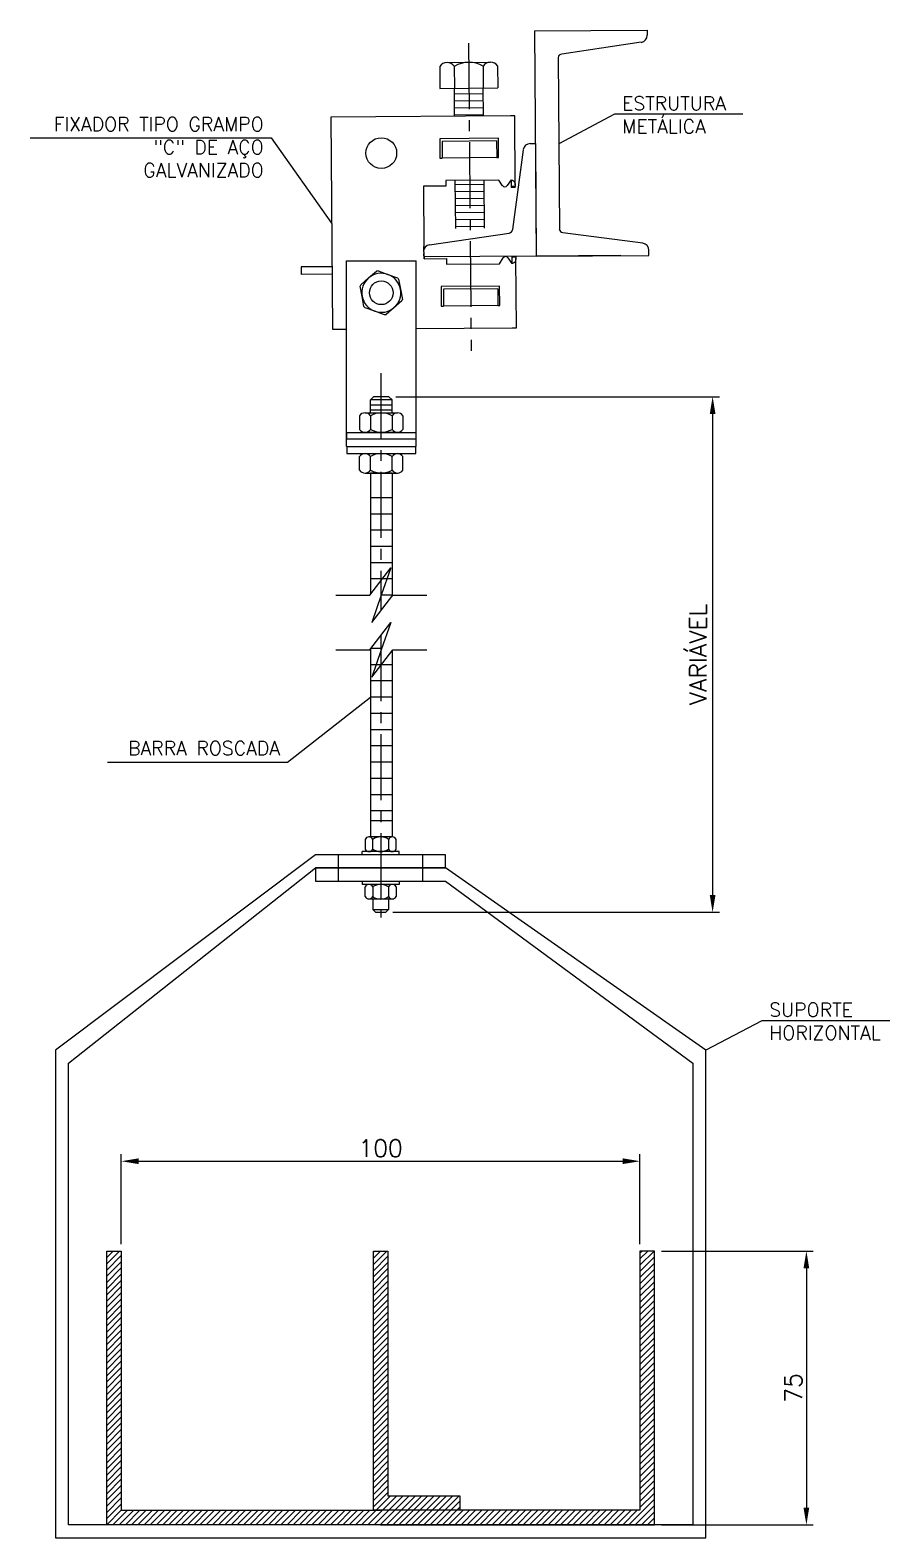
# Model space of a CAD drawing. Header units: millimetres. Extents: x 0 to 8410, y 0 to 5940.
# Drawn here: x 2401 to 3643, y 1422 to 3600 of the extents above; entities that cross this region are included whole.
import ezdxf

# ---------------------------------------------------------------- set-up
doc = ezdxf.new("R2010")
doc.units = ezdxf.units.MM
doc.header["$LTSCALE"] = 5
doc.header["$PDMODE"] = 35
doc.header["$PDSIZE"] = 10
doc.linetypes.add('CENTER2', pattern=[28.575, 19.05, -3.175, 3.175, -3.175])
for name, color, linetype in [('DP_TUBOS', 7, 'Continuous'), ('EC1', 7, 'CENTER2'), ('EHA', 7, 'Continuous'), ('EL3', 3, 'Continuous'), ('EL4', 4, 'Continuous'), ('ER80', 3, 'Continuous'), ('GSB', 7, 'Continuous')]:
    doc.layers.add(name, color=color, linetype=linetype)
doc.styles.add('R80', font='simplex.shx', dxfattribs={"height": 2})
doc.styles.add('ROMANS', font='ROMANS.SHX')
doc.dimstyles.new('SEG-S-01', dxfattribs={"dimscale": 10, "dimtxt": 2.5, "dimasz": 2.5, "dimexe": 1, "dimexo": 1, "dimtad": 1, "dimdec": 0, "dimtxsty": 'ROMANS', "dimcen": 2.5, "dimclrd": 7, "dimclre": 7, "dimclrt": 3, "dimadec": 0, "dimazin": 0, "dimtfac": 1, "dimtdec": 0, "dimtmove": 0, "dimatfit": 3, "dimfxl": 1.25, "dimarcsym": 0})

# ---------------------------------------------------------------- blocks, each defined once
blk = doc.blocks.new('RUP_H')
at = {"layer": 'GSB'}
for p, q in [((-1.19, 0), (0.97, 2.8)), ((0.97, 2.8), (0, 0)), ((-4.66, 0), (-1.19, 0)), ((-0.97, -2.8), (1.19, 0)), ((0, 0), (-0.97, -2.8)), ((1.19, 0), (4.66, 0))]:
    blk.add_line(p, q, dxfattribs=at)
blk = doc.blocks.new('*D111')
at = {"layer": 'Defpoints', "color": 0, "transparency": 16777216}
for p in [(3282.3, 1966.1), (2533, 1836.3), (3282.3, 1836.3)]:
    blk.add_point(p, dxfattribs=at)
at = {"layer": 'DP_TUBOS', "color": 7, "lineweight": -2, "transparency": 16777216}
for p, q in [((2533, 1846.3), (2533, 1976.1)), ((2558, 1966.1), (3257.3, 1966.1)), ((3282.3, 1846.3), (3282.3, 1976.1))]:
    blk.add_line(p, q, dxfattribs=at)
at = {"layer": 'DP_TUBOS', "color": 7, "transparency": 16777216}
for points in [[(2558, 1970.3), (2558, 1962), (2533, 1966.1)], [(3257.3, 1970.3), (3257.3, 1962), (3282.3, 1966.1)]]:
    blk.add_solid(points, dxfattribs=at)
at = {"layer": 'DP_TUBOS', "color": 3, "transparency": 16777216, "insert": (2907.6, 1984.9), "char_height": 25, "attachment_point": 5, "style": 'ROMANS'}
blk.add_mtext('100', dxfattribs=at)
blk = doc.blocks.new('*D112')
at = {"layer": 'Defpoints', "color": 0, "transparency": 16777216}
for p in [(3303.3, 1836.3), (3303.3, 1440.7), (3522.7, 1440.7)]:
    blk.add_point(p, dxfattribs=at)
at = {"layer": 'DP_TUBOS', "color": 7, "lineweight": -2, "transparency": 16777216}
for p, q in [((3313.3, 1836.3), (3532.7, 1836.3)), ((3522.7, 1811.3), (3522.7, 1465.7)), ((3313.3, 1440.7), (3532.7, 1440.7))]:
    blk.add_line(p, q, dxfattribs=at)
at = {"layer": 'DP_TUBOS', "color": 7, "transparency": 16777216}
for points in [[(3518.5, 1811.3), (3526.8, 1811.3), (3522.7, 1836.3)], [(3518.5, 1465.7), (3526.8, 1465.7), (3522.7, 1440.7)]]:
    blk.add_solid(points, dxfattribs=at)
at = {"layer": 'DP_TUBOS', "color": 3, "transparency": 16777216, "insert": (3503.9, 1638.5), "char_height": 25, "attachment_point": 5, "rotation": 90, "style": 'ROMANS'}
blk.add_mtext('75', dxfattribs=at)
blk = doc.blocks.new('*D113')
at = {"layer": 'Defpoints', "color": 0, "transparency": 16777216}
for p in [(2919.7, 3070.8), (2915.4, 2325.8), (3387.2, 2325.8)]:
    blk.add_point(p, dxfattribs=at)
at = {"layer": 'DP_TUBOS', "color": 7, "lineweight": -2, "transparency": 16777216}
for p, q in [((2929.7, 3070.8), (3397.2, 3070.8)), ((3387.2, 3045.8), (3387.2, 2350.8)), ((2925.4, 2325.8), (3397.2, 2325.8))]:
    blk.add_line(p, q, dxfattribs=at)
at = {"layer": 'DP_TUBOS', "color": 7, "transparency": 16777216}
for points in [[(3383.1, 3045.8), (3391.4, 3045.8), (3387.2, 3070.8)], [(3383.1, 2350.8), (3391.4, 2350.8), (3387.2, 2325.8)]]:
    blk.add_solid(points, dxfattribs=at)
at = {"layer": 'DP_TUBOS', "color": 3, "transparency": 16777216, "insert": (3366.1, 2698.3), "char_height": 25, "attachment_point": 5, "rotation": 90, "style": 'ROMANS'}
blk.add_mtext('VARIÁVEL', dxfattribs=at)

msp = doc.modelspace()

# ---------------------------------------------------------------- hatches: boundary and pattern name
at = {"layer": 'EHA'}
h = msp.add_hatch(dxfattribs=at)
h.set_pattern_fill('ANSI31', color=256, scale=2)
h.set_pattern_definition([(45, (-4732.3984, -828.6375), (-4.490128, 4.490128), [])])
h.paths.add_polyline_path([(3282.3, 1440.7), (3303.3, 1440.7), (3303.3, 1836.3), (3282.3, 1836.3), (3282.3, 1461.7), (2907.6, 1461.7), (2897.2, 1461.7), (2533, 1461.7), (2533, 1836.3), (2512, 1836.3), (2512, 1440.7), (2533, 1440.7), (2907.6, 1440.7)])
h.paths.add_polyline_path([(2918.1, 1482.6), (2918.1, 1836.3), (2897.2, 1836.3), (2897.2, 1461.7), (2918.1, 1461.7), (3022.3, 1461.7), (3022.3, 1482.6)], flags=17)

# ---------------------------------------------------------------- linework, layer by layer
for points in [[(3430.7, 3478.8), (3245.7, 3478.8), (3165, 3436.4)], [(2401.4, 3444.6), (2749.6, 3444.6), (2836.9, 3321.4)], [(2513.3, 2542.8), (2773.1, 2542.8), (2893, 2636.5)], [(3643.2, 2169), (3458.2, 2169), (3377.5, 2126.7)]]:
    msp.add_lwpolyline(points)
at = {"layer": 'EC1'}
for p, q in [((3034.6, 3581.4), (3038.4, 3137.2)), ((2907.8, 3104.9), (2907.8, 2761.2)), ((2907.8, 2725.9), (2907.8, 2318.3))]:
    msp.add_line(p, q, dxfattribs=at)
at = {"layer": 'EL3'}
for p, q in [((3130.1, 3599.3), (3292.8, 3600.4)), ((3130.1, 3599.3), (3132.4, 3273.9)), ((3292.8, 3600.4), (3292.9, 3593)), ((3284.2, 3582.9), (3169.2, 3565.9)), ((3003.5, 3553.7), (3066.1, 3554.2)), ((3164.1, 3560.7), (3165.9, 3312.2)), ((2993.2, 3548), (2993.4, 3516.2)), ((3014, 3548.2), (3014.3, 3516.4)), ((3055.7, 3548.5), (3056, 3516.8)), ((3076.6, 3548.7), (3076.9, 3516.9)), ((2993.4, 3516.2), (3076.9, 3516.9)), ((3014.6, 3476.1), (3014.3, 3516.7)), ((3056.1, 3508.2), (3014.4, 3507.8)), ((3056.4, 3476.4), (3056, 3517.1)), ((3056.2, 3498.1), (3014.5, 3497.7)), ((3056.3, 3488), (3014.5, 3487.7)), ((3095.2, 3476.8), (2835.6, 3474.5)), ((2835.6, 3474.5), (2838.3, 3168.2)), ((3056.4, 3477.9), (3014.6, 3477.6)), ((3101.3, 3476.8), (3095.2, 3476.8)), ((3102.1, 3376.8), (3101.3, 3476.8)), ((3077.7, 3444.4), (2993.1, 3443.6)), ((2993.1, 3443.6), (2993.3, 3415.4)), ((3078, 3416.2), (3077.7, 3444.4)), ((3075.1, 3440.3), (2996.5, 3439.7)), ((2996.5, 3439.7), (2996.7, 3415.5)), ((3075.1, 3440.3), (3075.3, 3416.2)), ((3098.4, 3312.5), (3113.8, 3427.7)), ((3123.8, 3436.5), (3131.2, 3436.6)), ((3131.2, 3436.6), (3132.4, 3273.9)), ((2993.3, 3415.4), (2996.7, 3415.5)), ((3075.3, 3416.2), (2996.7, 3415.5)), ((3075.3, 3416.2), (3078, 3416.2)), ((3078.3, 3383.9), (3001.7, 3383.3)), ((3001.7, 3383.3), (3001.7, 3375.2)), ((3016.1, 3313.7), (3015.5, 3383.4)), ((3057.2, 3377.2), (3015.5, 3376.8)), ((3057.8, 3314.1), (3057.2, 3383.7)), ((3083.9, 3375.7), (3078.3, 3383.9)), ((3096, 3384.1), (3090.6, 3375.8)), ((3096, 3384.1), (3096.1, 3374.6)), ((3102.1, 3376.8), (3102.2, 3374.6)), ((3001.7, 3375.2), (2969.5, 3374.9)), ((2969.5, 3374.9), (2970.2, 3287.7)), ((3057.3, 3367.1), (3015.6, 3366.7)), ((3057.4, 3357), (3015.7, 3356.7)), ((3102.2, 3374.6), (3096.1, 3374.6)), ((3096.1, 3374.6), (3096.1, 3373.1)), ((3102.2, 3373.2), (3096.1, 3373.1)), ((3102.2, 3373.1), (3096.1, 3373.1)), ((3096.1, 3373.1), (3096.1, 3373.1)), ((3102.2, 3373.2), (3102.2, 3374.6)), ((3102.2, 3373.1), (3102.2, 3373.2)), ((3057.5, 3346.9), (3015.8, 3346.6)), ((3057.6, 3336.9), (3015.9, 3336.5)), ((3057.7, 3326.8), (3015.9, 3326.4)), ((3057.7, 3316.7), (3016, 3316.3)), ((2978.3, 3290.3), (3093.3, 3307.3)), ((3286.2, 3292.4), (3171, 3307.8)), ((3132.4, 3273.9), (2969.7, 3272.7)), ((2970.4, 3273), (2970.2, 3287.7)), ((2970.4, 3270.1), (2970.3, 3277.5)), ((2970.4, 3273), (2970.4, 3273)), ((2970.4, 3273), (2970.4, 3270.1)), ((2970.4, 3270.1), (3002.6, 3270.4)), ((3002.6, 3270.4), (3002.7, 3262.3)), ((3079.3, 3263), (3084.8, 3271.3)), ((3091.5, 3271.3), (3097.1, 3263.1)), ((3097, 3274.1), (3097, 3272.7)), ((3097, 3272.7), (3103, 3272.7)), ((3097, 3272.7), (3097.1, 3263.1)), ((3103, 3272.7), (3103, 3274.1)), ((3103, 3272.7), (3103.1, 3270.5)), ((3103.9, 3170.5), (3103.1, 3270.5)), ((3132.4, 3273.9), (3295.1, 3275)), ((3254.4, 3274.7), (3132.4, 3273.9)), ((3295.1, 3275), (3295, 3282.4)), ((2837.5, 3258.6), (2793, 3258.2)), ((2793, 3258.2), (2793.1, 3247.4)), ((2837.6, 3247.7), (2793.1, 3247.4)), ((2858.2, 2999), (2858.2, 3267.1)), ((2858.2, 3267.1), (2959, 3267.1)), ((2890.3, 3242.4), (2901.7, 3252.1)), ((2903.9, 3252.5), (2918, 3247.5)), ((2918, 3247.5), (2932.1, 3242.5)), ((2959, 2999), (2959, 3267.1)), ((3002.7, 3262.3), (3079.3, 3263)), ((2880.9, 3215.8), (2878.1, 3230.4)), ((2878.9, 3232.6), (2890.3, 3242.4)), ((2933.6, 3240.7), (2936.4, 3226)), ((2936.4, 3226), (2939.1, 3211.3)), ((3079.6, 3230.7), (2994.9, 3230)), ((2994.9, 3230), (2995.2, 3201.8)), ((3077, 3226.7), (2998.4, 3226)), ((2998.4, 3226), (2998.6, 3201.8)), ((3077, 3226.7), (3077.2, 3202.5)), ((3079.8, 3202.5), (3079.6, 3230.7)), ((2883.6, 3201.1), (2880.9, 3215.8)), ((2938.3, 3209.1), (2926.9, 3199.4)), ((3077.2, 3202.5), (2998.6, 3201.8)), ((3077.2, 3202.5), (3079.8, 3202.5)), ((2899.2, 3194.3), (2885.1, 3199.3)), ((2913.3, 3189.3), (2899.2, 3194.3)), ((2926.9, 3199.4), (2915.6, 3189.7)), ((2995.2, 3201.8), (2998.6, 3201.8)), ((2838.3, 3168.2), (2858.2, 3168.4)), ((2959, 3169.2), (3097.9, 3170.4)), ((3097.9, 3170.4), (3103.9, 3170.5)), ((2897.5, 3070.8), (2893, 3066.2)), ((2924.3, 3066.2), (2893, 3066.2)), ((2893, 3047.4), (2893, 3066.2)), ((2924.3, 3058.7), (2893, 3058.7)), ((2924.3, 3051.1), (2893, 3051.1)), ((2919.7, 3070.8), (2897.5, 3070.8)), ((2919.7, 3070.8), (2924.3, 3066.2)), ((2924.3, 3047.4), (2924.3, 3066.2)), ((2877.3, 3043.2), (2877.3, 3023.6)), ((2885.1, 3047.4), (2932.1, 3047.4)), ((2893, 3043.2), (2893, 3023.6)), ((2924.3, 3043.2), (2924.3, 3023.6)), ((2939.9, 3043.2), (2939.9, 3023.6)), ((2885.1, 3019.4), (2932.1, 3019.4)), ((2858.2, 2999), (2959, 2999)), ((2885.1, 2988.5), (2932.1, 2988.5)), ((2877.3, 2964.7), (2877.3, 2984.3)), ((2893, 2964.7), (2893, 2984.3)), ((2924.3, 2964.7), (2924.3, 2984.3)), ((2939.9, 2964.7), (2939.9, 2984.3)), ((2885.1, 2960.5), (2932.1, 2960.5)), ((2893, 2960.3), (2893, 2785.4)), ((2924.3, 2960.3), (2893, 2960.3)), ((2924.3, 2960.3), (2924.3, 2782.5)), ((2924.3, 2924.8), (2893, 2924.8)), ((2924.3, 2901.3), (2893, 2901.3)), ((2924.3, 2877.8), (2893, 2877.8)), ((2924.3, 2854.4), (2893, 2854.4)), ((2924.3, 2830.9), (2893, 2830.9)), ((2924.3, 2807.4), (2893, 2807.4)), ((2924.3, 2783.9), (2908.6, 2783.9)), ((2909.2, 2706.9), (2893, 2706.9)), ((2893, 2706.6), (2893, 2434.6)), ((2924.3, 2703.8), (2924.3, 2434.6)), ((2924.3, 2683.4), (2893, 2683.4)), ((2924.3, 2660), (2893, 2660)), ((2924.3, 2636.5), (2893, 2636.5)), ((2924.3, 2613), (2893, 2613)), ((2924.3, 2589.5), (2893, 2589.5)), ((2924.3, 2566.1), (2893, 2566.1)), ((2924.3, 2542.6), (2893, 2542.6)), ((2924.3, 2519.1), (2893, 2519.1)), ((2924.3, 2495.7), (2893, 2495.7)), ((2924.3, 2472.2), (2893, 2472.2)), ((2924.3, 2458.1), (2893, 2458.1)), ((2885.2, 2431.1), (2885.2, 2417.2)), ((2924.8, 2434.6), (2890.5, 2434.6)), ((2896.5, 2417.1), (2896.5, 2431.2)), ((2919.3, 2416.9), (2919.3, 2431.4)), ((2930.2, 2417.2), (2930.2, 2431.1)), ((2881, 2408.6), (2881, 2413.7)), ((2934.4, 2413.7), (2881, 2413.7)), ((2934.4, 2408.6), (2934.4, 2413.7)), ((2880.9, 2371), (2880.9, 2366)), ((2934.4, 2366), (2880.9, 2366)), ((2885.1, 2348.5), (2885.1, 2362.4)), ((2896.4, 2362.5), (2896.4, 2348.4)), ((2919.2, 2362.7), (2919.2, 2348.2)), ((2930.2, 2362.4), (2930.2, 2348.5)), ((2934.4, 2371), (2934.4, 2366)), ((2924.8, 2345), (2890.4, 2345)), ((2896.4, 2345), (2896.4, 2329.7)), ((2919.2, 2345), (2919.2, 2329.7)), ((2896.4, 2329.7), (2919.2, 2329.7)), ((2896.4, 2329.7), (2900.2, 2325.8)), ((2900.2, 2325.8), (2915.4, 2325.8)), ((2915.4, 2325.8), (2919.2, 2329.7))]:
    msp.add_line(p, q, dxfattribs=at)
at = {"layer": 'EL3', "flags": 128}
for points in [[(3096, 3384.1), (3097.2, 3383.9), (3098.3, 3383.5), (3099.4, 3382.9), (3100.3, 3382), (3101.1, 3380.9), (3101.7, 3379.6), (3102, 3378.3), (3102.1, 3376.8)], [(3103.1, 3270.5), (3103, 3269.2), (3102.7, 3268), (3102.3, 3266.8), (3101.7, 3265.8), (3101, 3264.9), (3100.1, 3264.1), (3099.1, 3263.6), (3098.1, 3263.3), (3097.1, 3263.1)]]:
    msp.add_lwpolyline(points, dxfattribs=at)
at = {"layer": 'EL3'}
for points in [[(2958.3, 3019.2), (2958.3, 3009.3), (2858.9, 3009.3), (2858.9, 3019.2), (2958.3, 3019.2)], [(2958.3, 2988.5), (2958.3, 2998.5), (2858.9, 2998.5), (2858.9, 2988.5), (2958.3, 2988.5)]]:
    msp.add_lwpolyline(points, dxfattribs=at)
for centre, radius in [((2908.6, 3422.8), 22.2), ((2908.6, 3220.9), 17.1)]:
    msp.add_circle(centre, radius, dxfattribs=at)
for centre, radius, start, end in [((3282.7, 3592.9), 10.2, 278.398, 0.398), ((3003.7, 3541.2), 12.5, 34.123, 146.8702), ((3035.2, 3512.2), 41.7, 60.4966, 120.4966), ((3066.2, 3541.7), 12.5, 34.123, 146.8702), ((3170.1, 3559.9), 6.1, 98.398, 172.398), ((3123.9, 3426.4), 10.2, 90.398, 172.398), ((3087.2, 3378), 4.03, 214.3927, 326.6005), ((3092.4, 3313.3), 6.1, 278.398, 352.398), ((3171.8, 3313.9), 6.1, 188.398, 262.398), ((2979.8, 3280.3), 10.2, 98.398, 180.398), ((3284.9, 3282.4), 10.2, 0.398, 82.398), ((3088.1, 3269.1), 4.03, 34.3927, 146.6005), ((2908.6, 3220.9), 28.2, 70.4966, 130.4966), ((2908.6, 3220.9), 31.9, 98.4064, 102.5868), ((2908.6, 3220.9), 28.2, 10.4966, 70.4966), ((2908.6, 3220.9), 31.9, 158.4064, 162.5868), ((2908.6, 3220.9), 28.2, 130.4966, 190.4966), ((2908.6, 3220.9), 28.2, 310.4966, 10.4966), ((2908.6, 3220.9), 31.9, 38.4064, 42.5868), ((2908.6, 3220.9), 28.2, 190.4966, 250.4966), ((2908.6, 3220.9), 31.9, 338.4064, 342.5868), ((2908.6, 3220.9), 31.9, 218.4064, 222.5868), ((2908.6, 3220.9), 28.2, 250.4966, 310.4966), ((2908.6, 3220.9), 31.9, 278.4064, 282.5868), ((2885.1, 3038), 9.39, 33.6264, 146.3736), ((2908.6, 3016.1), 31.3, 60, 120), ((2932.1, 3038), 9.39, 33.6264, 146.3736), ((2885.1, 3028.8), 9.39, 213.6264, 326.3736), ((2908.6, 3050.7), 31.3, 240, 300), ((2932.1, 3028.8), 9.39, 213.6264, 326.3736), ((2885.1, 2979.1), 9.39, 33.6264, 146.3736), ((2908.6, 2957.3), 31.3, 60, 120), ((2932.1, 2979.1), 9.39, 33.6264, 146.3736), ((2885.1, 2969.9), 9.39, 213.6264, 326.3736), ((2908.6, 2991.8), 31.3, 240, 300), ((2932.1, 2969.9), 9.39, 213.6264, 326.3736), ((2890.7, 2428.6), 6.09, 24.3986, 155.6014), ((2907.7, 2414.6), 20.1, 55.2735, 124.7265), ((2924.7, 2428.6), 6.09, 24.4378, 155.5622), ((2890.7, 2419.7), 6.09, 204.3986, 335.6014), ((2907.7, 2433.7), 20.1, 235.2735, 304.7265), ((2924.7, 2419.7), 6.09, 204.4378, 335.5622), ((2890.7, 2359.9), 6.09, 24.3986, 155.6014), ((2907.6, 2345.9), 20.1, 55.2735, 124.7265), ((2924.6, 2359.9), 6.09, 24.4378, 155.5622), ((2890.7, 2351.1), 6.09, 204.3986, 335.6014), ((2907.6, 2365), 20.1, 235.2735, 304.7265), ((2924.6, 2351.1), 6.09, 204.4378, 335.5622)]:
    msp.add_arc(centre, radius, start, end, dxfattribs=at)
at = {"layer": 'EL4', "extrusion": (2.28848e-17, 1, 0)}
for p, q in [((2813.7, 2408.6), (2437.8, 2126.7)), ((3001.6, 2408.6), (2813.7, 2408.6)), ((2846.6, 2389.8), (2846.6, 2408.6)), ((2968.7, 2389.8), (2968.7, 2408.6)), ((3001.6, 2389.8), (3001.6, 2408.6)), ((2456.6, 2107.9), (2813.7, 2389.8)), ((3001.6, 2389.8), (2813.7, 2389.8)), ((2813.7, 2389.8), (2813.7, 2371)), ((2813.7, 2389.8), (3001.6, 2389.8)), ((2846.6, 2371), (2846.6, 2389.8)), ((2968.7, 2371), (2968.7, 2389.8)), ((3377.5, 2126.7), (3001.6, 2389.8)), ((2813.7, 2371), (3001.6, 2371)), ((3001.6, 2371), (3358.7, 2107.9)), ((2437.8, 2126.7), (2437.8, 1421.9)), ((3377.5, 1421.9), (3377.5, 2126.7)), ((2456.6, 1440.7), (2456.6, 2107.9)), ((3358.7, 2107.9), (3358.7, 1440.7)), ((3358.7, 1440.7), (2456.6, 1440.7)), ((2437.8, 1421.9), (3377.5, 1421.9))]:
    msp.add_line(p, q, dxfattribs=at)
at = {"layer": 'EL4'}
for points in [[(2533, 1440.7), (2512, 1440.7), (2512, 1836.3), (2533, 1836.3), (2533, 1461.7)], [(2918.1, 1461.7), (2897.2, 1461.7), (2897.2, 1836.3), (2918.1, 1836.3), (2918.1, 1482.6)], [(3282.3, 1440.7), (3303.3, 1440.7), (3303.3, 1836.3), (3282.3, 1836.3), (3282.3, 1461.7)], [(2918.1, 1482.6), (3022.3, 1482.6), (3022.3, 1461.7), (2918.1, 1461.7)], [(2533, 1461.7), (2907.6, 1461.7)], [(3282.3, 1461.7), (2907.6, 1461.7)], [(2907.6, 1440.7), (2533, 1440.7)], [(2907.6, 1440.7), (3282.3, 1440.7)]]:
    msp.add_lwpolyline(points, dxfattribs=at)

# ---------------------------------------------------------------- block references
at = {"layer": 'GSB', "xscale": 14.09539470392748, "yscale": 14.09539470392748, "zscale": 14.09539470392748}
for p in [(2908.6, 2783.9), (2908.6, 2705.2)]:
    msp.add_blockref('RUP_H', p, dxfattribs=at)

# ---------------------------------------------------------------- texts
at = {"layer": 'ER80', "char_height": 20, "style": 'R80'}
for s, insert, width, attachment_point in [('ESTRUTURA\\PMETÁLICA', (3256.5, 3504.7), 370.682, 1), ('{\\Fromans|c0;FIXADOR TIPO GRAMPO "C" DE AÇO GALVANIZADO}', (2738.8, 3474.7), 370.682, 3), ('{\\Fromans|c0;BARRA ROSCADA}', (2762.3, 2572.9), 247.819, 3), ('SUPORTE\\PHORIZONTAL', (3469, 2195), 370.682, 1)]:
    msp.add_mtext(s, dxfattribs=dict(at, insert=insert, width=width, attachment_point=attachment_point))

# ---------------------------------------------------------------- dimensions: what is measured, and where the dimension line sits
at = {"layer": 'DP_TUBOS'}
for base, p1, p2, text, picture, middle in [((3387.2, 2325.8), (2919.7, 3070.8), (2915.4, 2325.8), 'VARIÁVEL', '*D113', (3366.1, 2698.3)), ((3522.7, 1440.7), (3303.3, 1836.3), (3303.3, 1440.7), '75', '*D112', (3503.9, 1638.5))]:
    dim = msp.add_linear_dim(base=base, p1=p1, p2=p2, angle=90, text=text, dimstyle='SEG-S-01', dxfattribs=at)
    dim.commit()
    dim.dimension.update_dxf_attribs({"geometry": picture, "text_midpoint": middle})
dim = msp.add_linear_dim(base=(3282.3, 1966.1), p1=(2533, 1836.3), p2=(3282.3, 1836.3), text='100', dimstyle='SEG-S-01', dxfattribs=at)
dim.commit()
dim.dimension.update_dxf_attribs({"geometry": '*D111', "text_midpoint": (2907.6, 1984.9)})

doc.saveas('drawing.dxf')
